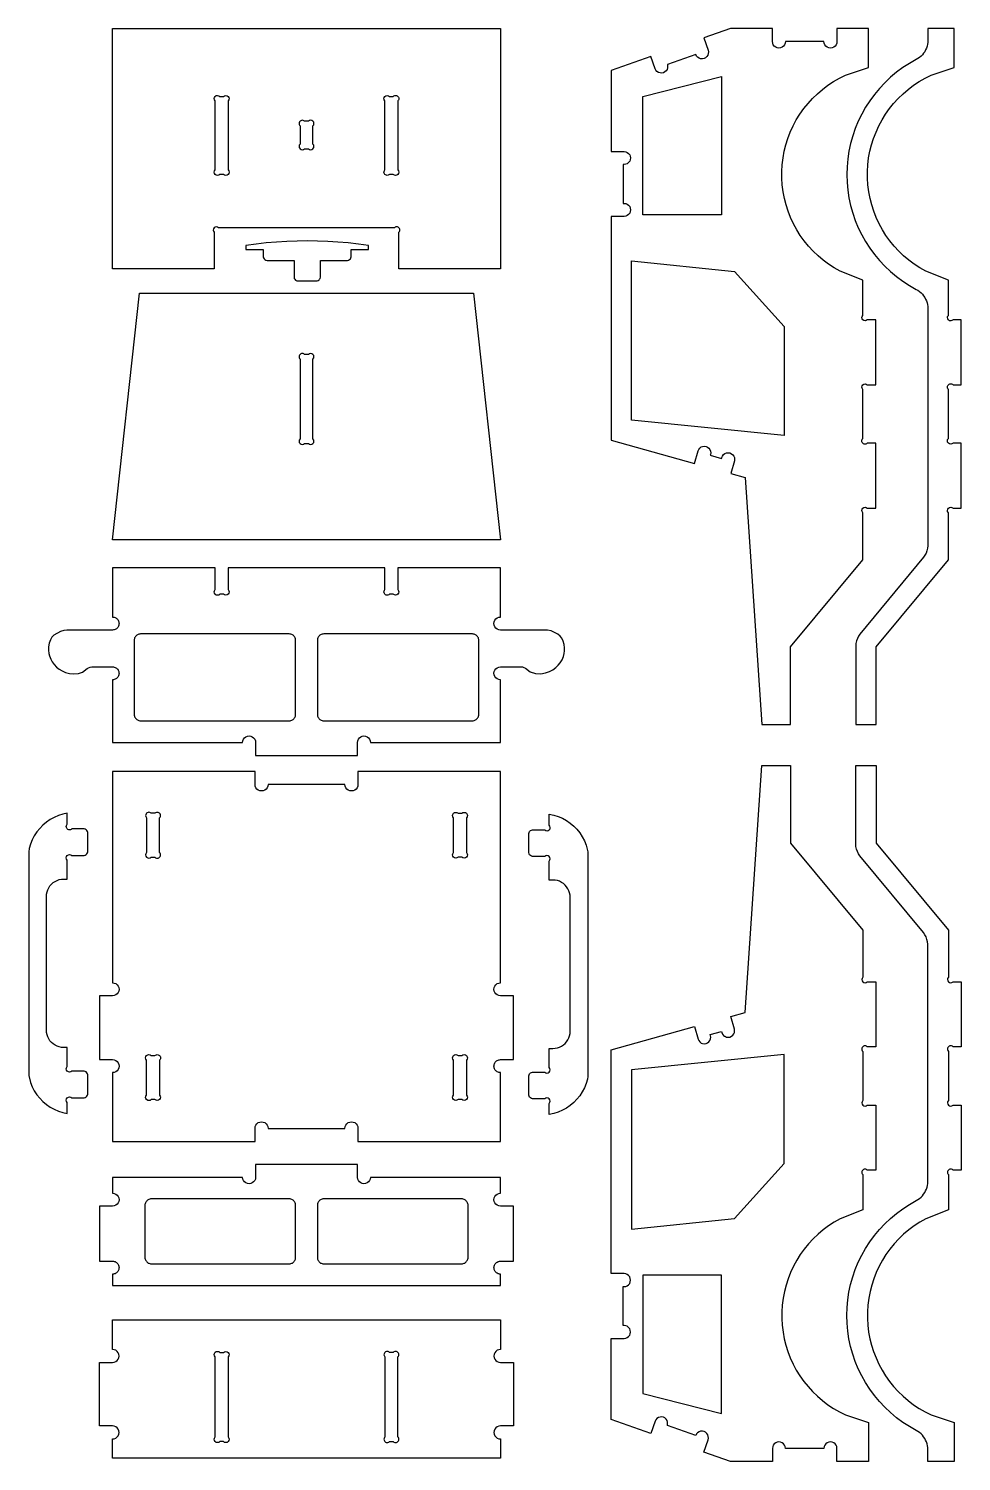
# Model space of a CAD drawing. Extents: x -593.7 to -570.2, y 404.3 to 418.1.
# Drawn here: x -579.22 to -570.23, y 404.25 to 418.05 of the extents above; entities that cross this region are included whole.
import ezdxf

# ---------------------------------------------------------------- set-up
doc = ezdxf.new("R2010")
doc.units = 0
doc.header["$MEASUREMENT"] = 0
doc.layers.get('0').update_dxf_attribs({"linetype": 'CONTINUOUS'})
doc.layers.get('DEFPOINTS').update_dxf_attribs({"color": 18, "linetype": 'CONTINUOUS'})

msp = doc.modelspace()

# ---------------------------------------------------------------- linework, layer by layer
for points in [[(-575.655, 415.741), (-575.655, 416.093, 1), (-575.699, 416.137), (-577.392, 416.137, 1), (-577.436, 416.093), (-577.436, 415.741), (-578.415, 415.741), (-578.415, 418.055), (-574.676, 418.055), (-574.676, 415.741)], [(-571.939, 417.898), (-571.949, 417.886), (-571.961, 417.876), (-571.977, 417.869), (-571.993, 417.867), (-572.009, 417.869), (-572.024, 417.876), (-572.037, 417.886), (-572.047, 417.898), (-572.053, 417.914), (-572.055, 417.93), (-572.055, 418.055), (-572.46, 418.055), (-572.717, 417.965), (-572.676, 417.847), (-572.673, 417.831), (-572.674, 417.814), (-572.679, 417.799), (-572.688, 417.785), (-572.7, 417.774), (-572.714, 417.767), (-572.73, 417.764), (-572.747, 417.765), (-572.762, 417.77), (-572.776, 417.779), (-572.787, 417.791), (-572.794, 417.806), (-573.068, 417.71), (-573.065, 417.694), (-573.065, 417.678), (-573.071, 417.662), (-573.079, 417.648), (-573.092, 417.638), (-573.106, 417.63), (-573.122, 417.627), (-573.138, 417.628), (-573.154, 417.633), (-573.168, 417.642), (-573.178, 417.654), (-573.186, 417.669), (-573.227, 417.787), (-573.61, 417.653), (-573.61, 416.871), (-573.485, 416.871), (-573.469, 416.869), (-573.454, 416.863), (-573.441, 416.853), (-573.431, 416.84), (-573.425, 416.825), (-573.422, 416.809), (-573.425, 416.792), (-573.431, 416.777), (-573.441, 416.764), (-573.454, 416.754), (-573.469, 416.748), (-573.485, 416.746), (-573.495, 416.746), (-573.495, 416.371), (-573.485, 416.371), (-573.469, 416.369), (-573.454, 416.363), (-573.441, 416.353), (-573.431, 416.34), (-573.425, 416.325), (-573.422, 416.309), (-573.425, 416.293), (-573.431, 416.278), (-573.441, 416.265), (-573.454, 416.255), (-573.469, 416.249), (-573.485, 416.246), (-573.61, 416.246), (-573.61, 414.091), (-572.806, 413.867), (-572.772, 413.987), (-572.766, 414.002), (-572.756, 414.015), (-572.743, 414.025), (-572.728, 414.031), (-572.711, 414.033), (-572.695, 414.031), (-572.68, 414.024), (-572.667, 414.014), (-572.658, 414.001), (-572.651, 413.986), (-572.649, 413.97), (-572.652, 413.954), (-572.654, 413.945), (-572.545, 413.914), (-572.542, 413.923), (-572.536, 413.938), (-572.526, 413.951), (-572.513, 413.961), (-572.498, 413.967), (-572.481, 413.969), (-572.465, 413.967), (-572.45, 413.96), (-572.437, 413.95), (-572.428, 413.937), (-572.422, 413.922), (-572.42, 413.906), (-572.422, 413.89), (-572.455, 413.769), (-572.318, 413.731), (-572.159, 411.353), (-571.881, 411.353), (-571.881, 412.101), (-571.185, 412.938), (-571.185, 413.392, -1), (-571.141, 413.436), (-571.06, 413.436), (-571.06, 414.061), (-571.141, 414.061, -1), (-571.185, 414.106), (-571.185, 414.58, -1), (-571.141, 414.624), (-571.06, 414.624), (-571.06, 415.249), (-571.141, 415.249, -1), (-571.185, 415.293), (-571.185, 415.633), (-571.403, 415.719), (-571.46, 415.751), (-571.514, 415.786), (-571.567, 415.825), (-571.616, 415.867), (-571.663, 415.912), (-571.708, 415.96), (-571.749, 416.01), (-571.787, 416.063), (-571.821, 416.118), (-571.852, 416.176), (-571.88, 416.235), (-571.904, 416.295), (-571.924, 416.357), (-571.94, 416.42), (-571.952, 416.484), (-571.96, 416.549), (-571.965, 416.614), (-571.965, 416.679), (-571.961, 416.744), (-571.953, 416.809), (-571.941, 416.873), (-571.926, 416.936), (-571.906, 416.998), (-571.883, 417.059), (-571.856, 417.118), (-571.825, 417.175), (-571.791, 417.231), (-571.753, 417.284), (-571.712, 417.335), (-571.668, 417.383), (-571.621, 417.428), (-571.572, 417.47), (-571.52, 417.51), (-571.466, 417.545), (-571.409, 417.578), (-571.351, 417.607), (-571.128, 417.68), (-571.128, 418.055), (-571.434, 418.055), (-571.434, 417.93), (-571.436, 417.914), (-571.442, 417.898), (-571.452, 417.886), (-571.465, 417.876), (-571.48, 417.869), (-571.496, 417.867), (-571.513, 417.869), (-571.528, 417.876), (-571.541, 417.886), (-571.551, 417.898), (-571.557, 417.914), (-571.559, 417.93), (-571.93, 417.93), (-571.932, 417.914)], [(-571.057, 417.059), (-571.03, 417.118), (-570.999, 417.175), (-570.965, 417.231), (-570.928, 417.284), (-570.887, 417.335), (-570.843, 417.383), (-570.796, 417.428), (-570.747, 417.47), (-570.695, 417.51), (-570.64, 417.545), (-570.584, 417.578), (-570.525, 417.607), (-570.303, 417.68), (-570.303, 418.055), (-570.558, 418.055), (-570.558, 417.941), (-570.558, 417.922), (-570.561, 417.904), (-570.565, 417.885), (-570.571, 417.867), (-570.579, 417.85), (-570.588, 417.833), (-570.598, 417.818), (-570.61, 417.803), (-570.623, 417.789), (-570.637, 417.777), (-570.653, 417.766), (-570.669, 417.757), (-570.735, 417.72), (-570.798, 417.679), (-570.859, 417.634), (-570.917, 417.586), (-570.972, 417.534), (-571.024, 417.479), (-571.072, 417.421), (-571.117, 417.36), (-571.158, 417.297), (-571.195, 417.231), (-571.228, 417.163), (-571.257, 417.093), (-571.282, 417.022), (-571.302, 416.949), (-571.318, 416.875), (-571.329, 416.801), (-571.336, 416.725), (-571.338, 416.65), (-571.336, 416.574), (-571.329, 416.499), (-571.318, 416.425), (-571.302, 416.351), (-571.282, 416.278), (-571.257, 416.207), (-571.228, 416.137), (-571.195, 416.069), (-571.158, 416.003), (-571.117, 415.94), (-571.072, 415.879), (-571.024, 415.821), (-570.972, 415.766), (-570.917, 415.714), (-570.859, 415.666), (-570.798, 415.621), (-570.735, 415.58), (-570.669, 415.543), (-570.653, 415.534), (-570.637, 415.523), (-570.623, 415.51), (-570.61, 415.497), (-570.598, 415.482), (-570.588, 415.466), (-570.579, 415.45), (-570.571, 415.432), (-570.565, 415.415), (-570.561, 415.396), (-570.558, 415.377), (-570.558, 415.359), (-570.558, 413.073), (-570.561, 413.049), (-570.566, 413.026), (-570.574, 413.003), (-570.585, 412.982), (-570.598, 412.962), (-571.213, 412.221), (-571.226, 412.201), (-571.237, 412.179), (-571.245, 412.157), (-571.25, 412.133), (-571.253, 412.109), (-571.253, 411.353), (-571.055, 411.353), (-571.055, 412.101), (-570.36, 412.938), (-570.36, 413.392, -1), (-570.315, 413.436), (-570.235, 413.436), (-570.235, 414.061), (-570.315, 414.061, -1), (-570.36, 414.106), (-570.36, 414.58, -1), (-570.315, 414.624), (-570.235, 414.624), (-570.235, 415.249), (-570.315, 415.249, -1), (-570.36, 415.293), (-570.36, 415.633), (-570.578, 415.719), (-570.634, 415.751), (-570.689, 415.786), (-570.741, 415.825), (-570.791, 415.867), (-570.838, 415.912), (-570.882, 415.96), (-570.923, 416.01), (-570.961, 416.063), (-570.996, 416.118), (-571.027, 416.176), (-571.055, 416.235), (-571.078, 416.295), (-571.098, 416.357), (-571.115, 416.42), (-571.127, 416.484), (-571.135, 416.549), (-571.139, 416.614), (-571.14, 416.679), (-571.136, 416.744), (-571.128, 416.809), (-571.116, 416.873), (-571.1, 416.936), (-571.081, 416.998)], [(-577.301, 417.358), (-577.301, 416.694, -1), (-577.345, 416.65), (-577.381, 416.65, -1), (-577.426, 416.694), (-577.426, 417.358, -1), (-577.381, 417.402), (-577.345, 417.402, -1)], [(-575.665, 417.358), (-575.665, 416.694, -1), (-575.709, 416.65), (-575.746, 416.65, -1), (-575.79, 416.694), (-575.79, 417.358, -1), (-575.746, 417.402), (-575.709, 417.402, -1)], [(-576.608, 417.119), (-576.608, 416.942, 1), (-576.564, 416.898), (-576.527, 416.898, 1), (-576.483, 416.942), (-576.483, 417.119, 1), (-576.527, 417.163), (-576.564, 417.163, 1)], [(-576.483, 414.102), (-576.483, 414.872, 1), (-576.527, 414.916), (-576.564, 414.916, 1), (-576.608, 414.872), (-576.608, 414.102, 1), (-576.564, 414.058), (-576.527, 414.058, 1)], [(-578.899, 411.867), (-578.867, 411.854), (-578.829, 411.844), (-578.788, 411.841), (-578.743, 411.844), (-578.703, 411.857), (-578.66, 411.891), (-578.646, 411.899), (-578.631, 411.905), (-578.615, 411.907), (-578.415, 411.907), (-578.406, 411.907), (-578.398, 411.905), (-578.391, 411.902), (-578.383, 411.899), (-578.377, 411.894), (-578.37, 411.889), (-578.365, 411.883), (-578.36, 411.876), (-578.357, 411.869), (-578.354, 411.861), (-578.353, 411.853), (-578.352, 411.845), (-578.353, 411.837), (-578.354, 411.829), (-578.357, 411.821), (-578.36, 411.813), (-578.365, 411.807), (-578.37, 411.801), (-578.377, 411.795), (-578.383, 411.791), (-578.391, 411.787), (-578.398, 411.784), (-578.406, 411.783), (-578.415, 411.782), (-578.415, 411.179), (-577.161, 411.179), (-577.159, 411.195), (-577.153, 411.21), (-577.143, 411.223), (-577.13, 411.233), (-577.115, 411.239), (-577.099, 411.241), (-577.083, 411.239), (-577.068, 411.233), (-577.055, 411.223), (-577.045, 411.21), (-577.038, 411.195), (-577.036, 411.179), (-577.036, 411.054), (-576.055, 411.054), (-576.055, 411.179), (-576.052, 411.195), (-576.046, 411.21), (-576.036, 411.223), (-576.023, 411.233), (-576.008, 411.239), (-575.992, 411.241), (-575.976, 411.239), (-575.961, 411.233), (-575.948, 411.223), (-575.938, 411.21), (-575.932, 411.195), (-575.93, 411.179), (-574.676, 411.179), (-574.676, 411.782), (-574.692, 411.784), (-574.708, 411.791), (-574.72, 411.801), (-574.73, 411.813), (-574.737, 411.829), (-574.739, 411.845), (-574.737, 411.861), (-574.73, 411.876), (-574.72, 411.889), (-574.708, 411.899), (-574.692, 411.905), (-574.676, 411.907), (-574.481, 411.907), (-574.465, 411.906), (-574.45, 411.901), (-574.436, 411.894), (-574.39, 411.858), (-574.339, 411.843), (-574.286, 411.841), (-574.243, 411.848), (-574.205, 411.861), (-574.173, 411.878), (-574.143, 411.9), (-574.121, 411.922), (-574.1, 411.947), (-574.083, 411.975), (-574.07, 412.005), (-574.062, 412.036), (-574.058, 412.06), (-574.059, 412.091), (-574.063, 412.121), (-574.072, 412.155), (-574.086, 412.183), (-574.102, 412.204), (-574.124, 412.223), (-574.187, 412.253), (-574.222, 412.261), (-574.676, 412.261), (-574.692, 412.263), (-574.708, 412.27), (-574.72, 412.28), (-574.73, 412.293), (-574.737, 412.308), (-574.739, 412.324), (-574.737, 412.34), (-574.73, 412.355), (-574.72, 412.368), (-574.708, 412.378), (-574.692, 412.384), (-574.676, 412.386), (-574.676, 412.861), (-575.665, 412.861), (-575.665, 412.651, -1), (-575.709, 412.606), (-575.746, 412.606, -1), (-575.79, 412.651), (-575.79, 412.861), (-577.301, 412.861), (-577.301, 412.651, -1), (-577.345, 412.606), (-577.381, 412.606, -1), (-577.426, 412.651), (-577.426, 412.861), (-578.415, 412.861), (-578.415, 412.386), (-578.406, 412.386), (-578.398, 412.384), (-578.391, 412.382), (-578.383, 412.378), (-578.377, 412.373), (-578.37, 412.368), (-578.365, 412.362), (-578.36, 412.355), (-578.357, 412.348), (-578.354, 412.34), (-578.353, 412.332), (-578.352, 412.324), (-578.353, 412.316), (-578.354, 412.308), (-578.357, 412.3), (-578.36, 412.293), (-578.365, 412.286), (-578.37, 412.28), (-578.377, 412.274), (-578.383, 412.27), (-578.391, 412.266), (-578.398, 412.263), (-578.406, 412.262), (-578.415, 412.261), (-578.854, 412.261), (-578.884, 412.258), (-578.917, 412.248), (-578.979, 412.213), (-578.999, 412.192), (-579.013, 412.167), (-579.025, 412.135), (-579.032, 412.099), (-579.033, 412.068), (-579.029, 412.036), (-579.023, 412.013), (-579.011, 411.982), (-578.995, 411.954), (-578.976, 411.928), (-578.954, 411.905), (-578.93, 411.886)], [(-570.303, 404.253), (-570.558, 404.253), (-570.558, 404.367), (-570.558, 404.386), (-570.561, 404.404), (-570.565, 404.423), (-570.571, 404.441), (-570.579, 404.458), (-570.588, 404.475), (-570.598, 404.49), (-570.61, 404.505), (-570.623, 404.519), (-570.637, 404.531), (-570.653, 404.542), (-570.669, 404.551), (-570.735, 404.588), (-570.798, 404.629), (-570.859, 404.674), (-570.917, 404.723), (-570.972, 404.774), (-571.024, 404.829), (-571.072, 404.887), (-571.117, 404.948), (-571.158, 405.012), (-571.195, 405.077), (-571.228, 405.145), (-571.257, 405.215), (-571.282, 405.286), (-571.302, 405.359), (-571.318, 405.433), (-571.329, 405.508), (-571.336, 405.583), (-571.338, 405.658), (-571.336, 405.734), (-571.329, 405.809), (-571.318, 405.884), (-571.302, 405.957), (-571.282, 406.03), (-571.257, 406.102), (-571.228, 406.171), (-571.195, 406.239), (-571.158, 406.305), (-571.117, 406.368), (-571.072, 406.429), (-571.024, 406.487), (-570.972, 406.542), (-570.917, 406.594), (-570.859, 406.642), (-570.798, 406.687), (-570.735, 406.728), (-570.669, 406.765), (-570.653, 406.775), (-570.637, 406.786), (-570.623, 406.798), (-570.61, 406.811), (-570.598, 406.826), (-570.588, 406.842), (-570.579, 406.858), (-570.571, 406.876), (-570.565, 406.894), (-570.561, 406.912), (-570.558, 406.931), (-570.558, 406.95), (-570.558, 409.235), (-570.561, 409.259), (-570.566, 409.282), (-570.574, 409.305), (-570.585, 409.326), (-570.598, 409.347), (-571.213, 410.087), (-571.226, 410.107), (-571.237, 410.129), (-571.245, 410.151), (-571.25, 410.175), (-571.253, 410.199), (-571.253, 410.956), (-571.055, 410.956), (-571.055, 410.207), (-570.36, 409.37), (-570.36, 408.916, 1), (-570.315, 408.872), (-570.235, 408.872), (-570.235, 408.247), (-570.315, 408.247, 1), (-570.36, 408.203), (-570.36, 407.728, 1), (-570.315, 407.684), (-570.235, 407.684), (-570.235, 407.059), (-570.315, 407.059, 1), (-570.36, 407.015), (-570.36, 406.675), (-570.578, 406.59), (-570.634, 406.557), (-570.689, 406.522), (-570.741, 406.483), (-570.791, 406.441), (-570.838, 406.396), (-570.882, 406.348), (-570.923, 406.298), (-570.961, 406.245), (-570.996, 406.19), (-571.027, 406.132), (-571.055, 406.073), (-571.078, 406.013), (-571.098, 405.951), (-571.115, 405.888), (-571.127, 405.824), (-571.135, 405.759), (-571.139, 405.694), (-571.14, 405.629), (-571.136, 405.564), (-571.128, 405.499), (-571.116, 405.435), (-571.1, 405.372), (-571.081, 405.31), (-571.057, 405.249), (-571.03, 405.19), (-570.999, 405.133), (-570.965, 405.077), (-570.928, 405.024), (-570.887, 404.974), (-570.843, 404.925), (-570.796, 404.88), (-570.747, 404.838), (-570.695, 404.799), (-570.64, 404.763), (-570.584, 404.73), (-570.525, 404.701), (-570.303, 404.628)], [(-578.928, 408.245), (-578.949, 408.252), (-578.969, 408.262), (-578.987, 408.274), (-579.003, 408.288), (-579.018, 408.304), (-579.03, 408.323), (-579.039, 408.342), (-579.046, 408.363), (-579.051, 408.384), (-579.052, 408.406), (-579.052, 409.696), (-579.051, 409.717), (-579.046, 409.739), (-579.039, 409.759), (-579.03, 409.779), (-579.018, 409.797), (-579.003, 409.814), (-578.987, 409.828), (-578.969, 409.84), (-578.949, 409.85), (-578.928, 409.857), (-578.907, 409.861), (-578.885, 409.862), (-578.851, 409.862), (-578.851, 410.045, -1), (-578.807, 410.089), (-578.689, 410.09), (-578.678, 410.092), (-578.669, 410.098), (-578.661, 410.106), (-578.656, 410.115), (-578.653, 410.126), (-578.653, 410.31), (-578.656, 410.321), (-578.661, 410.33), (-578.669, 410.338), (-578.678, 410.343), (-578.689, 410.346), (-578.807, 410.346, -1), (-578.851, 410.391), (-578.851, 410.497), (-578.894, 410.488), (-578.936, 410.474), (-578.977, 410.457), (-579.016, 410.436), (-579.052, 410.411), (-579.086, 410.382), (-579.117, 410.351), (-579.145, 410.316), (-579.169, 410.279), (-579.189, 410.24), (-579.205, 410.199), (-579.218, 410.156), (-579.223, 410.125), (-579.223, 407.993), (-579.222, 407.969), (-579.205, 407.903), (-579.189, 407.862), (-579.169, 407.822), (-579.145, 407.785), (-579.117, 407.751), (-579.086, 407.719), (-579.052, 407.691), (-579.016, 407.666), (-578.977, 407.645), (-578.936, 407.627), (-578.894, 407.614), (-578.851, 407.605), (-578.851, 407.711, -1), (-578.807, 407.755), (-578.689, 407.755), (-578.678, 407.758), (-578.669, 407.764), (-578.661, 407.771), (-578.656, 407.781), (-578.653, 407.791), (-578.653, 407.976), (-578.656, 407.986), (-578.661, 407.996), (-578.669, 408.004), (-578.678, 408.009), (-578.689, 408.012), (-578.807, 408.012, -1), (-578.851, 408.056), (-578.851, 408.239), (-578.885, 408.239), (-578.907, 408.241)], [(-578.087, 410.452), (-578.087, 410.117, 1), (-578.042, 410.073), (-578.006, 410.073, 1), (-577.962, 410.117), (-577.962, 410.452, 1), (-578.006, 410.496), (-578.042, 410.496, 1)], [(-575.004, 410.452), (-575.004, 410.117, -1), (-575.048, 410.073), (-575.085, 410.073, -1), (-575.129, 410.117), (-575.129, 410.452, -1), (-575.085, 410.496), (-575.048, 410.496, -1)], [(-573.834, 407.96), (-573.839, 407.936), (-573.851, 407.894), (-573.867, 407.853), (-573.888, 407.813), (-573.912, 407.776), (-573.939, 407.742), (-573.97, 407.71), (-574.004, 407.682), (-574.041, 407.657), (-574.08, 407.636), (-574.12, 407.618), (-574.162, 407.605), (-574.206, 407.596), (-574.206, 407.702, 1), (-574.25, 407.746), (-574.367, 407.746), (-574.378, 407.749), (-574.387, 407.755), (-574.395, 407.762), (-574.4, 407.772), (-574.403, 407.782), (-574.403, 407.967), (-574.4, 407.977), (-574.395, 407.987), (-574.387, 407.995), (-574.378, 408), (-574.367, 408.003), (-574.25, 408.003, 1), (-574.206, 408.047), (-574.206, 408.23), (-574.171, 408.23), (-574.149, 408.232), (-574.128, 408.236), (-574.107, 408.243), (-574.088, 408.252), (-574.07, 408.265), (-574.053, 408.279), (-574.039, 408.295), (-574.027, 408.313), (-574.017, 408.333), (-574.01, 408.354), (-574.006, 408.375), (-574.004, 408.397), (-574.004, 409.687), (-574.006, 409.708), (-574.01, 409.73), (-574.017, 409.75), (-574.027, 409.77), (-574.039, 409.788), (-574.053, 409.804), (-574.07, 409.819), (-574.088, 409.831), (-574.107, 409.841), (-574.128, 409.848), (-574.149, 409.852), (-574.171, 409.853), (-574.206, 409.853), (-574.206, 410.036, 1), (-574.25, 410.08), (-574.367, 410.081), (-574.378, 410.083), (-574.387, 410.089), (-574.395, 410.097), (-574.4, 410.106), (-574.403, 410.117), (-574.403, 410.301), (-574.4, 410.312), (-574.395, 410.321), (-574.387, 410.329), (-574.378, 410.334), (-574.367, 410.337), (-574.25, 410.337, 1), (-574.206, 410.382), (-574.206, 410.488), (-574.162, 410.478), (-574.12, 410.465), (-574.08, 410.448), (-574.041, 410.427), (-574.004, 410.402), (-573.97, 410.373), (-573.939, 410.342), (-573.912, 410.307), (-573.888, 410.27), (-573.867, 410.231), (-573.851, 410.19), (-573.834, 410.124), (-573.833, 410.099)], [(-577.962, 408.118), (-577.962, 407.782, -1), (-578.006, 407.738), (-578.042, 407.738, -1), (-578.087, 407.782), (-578.087, 408.118, -1), (-578.042, 408.162), (-578.006, 408.162, -1)], [(-575.004, 408.118), (-575.004, 407.782, -1), (-575.048, 407.738), (-575.085, 407.738, -1), (-575.129, 407.782), (-575.129, 408.118, -1), (-575.085, 408.162), (-575.048, 408.162, -1)], [(-577.381, 405.303), (-577.345, 405.303, -1), (-577.301, 405.259), (-577.301, 404.488, -1), (-577.345, 404.443), (-577.381, 404.443, -1), (-577.426, 404.488), (-577.426, 405.259, -1)], [(-575.79, 405.259), (-575.79, 404.488, 1), (-575.746, 404.443), (-575.709, 404.443, 1), (-575.665, 404.488), (-575.665, 405.259, 1), (-575.709, 405.303), (-575.746, 405.303, 1)]]:
    msp.add_lwpolyline(points, format="xyb", close=True)
for points in [[(-572.545, 416.261), (-573.303, 416.261), (-573.303, 417.401), (-572.545, 417.593)], [(-575.948, 415.927), (-575.948, 415.966), (-576.046, 415.979), (-576.144, 415.99), (-576.242, 415.999), (-576.341, 416.005), (-576.44, 416.009), (-576.538, 416.01), (-576.637, 416.009), (-576.736, 416.005), (-576.835, 415.999), (-576.933, 415.99), (-577.031, 415.979), (-577.129, 415.966), (-577.129, 415.927), (-576.962, 415.927), (-576.962, 415.858), (-576.959, 415.847), (-576.954, 415.838), (-576.946, 415.83), (-576.937, 415.825), (-576.926, 415.822), (-576.666, 415.822), (-576.666, 415.66), (-576.663, 415.649), (-576.657, 415.64), (-576.65, 415.632), (-576.64, 415.627), (-576.63, 415.624), (-576.452, 415.624), (-576.442, 415.625), (-576.432, 415.629), (-576.423, 415.636), (-576.419, 415.64), (-576.414, 415.649), (-576.411, 415.66), (-576.411, 415.822), (-576.151, 415.822), (-576.14, 415.825), (-576.131, 415.83), (-576.123, 415.838), (-576.118, 415.847), (-576.115, 415.858), (-576.114, 415.927)], [(-571.943, 415.184), (-571.943, 414.137), (-573.412, 414.282), (-573.412, 415.818), (-572.422, 415.714)], [(-578.415, 413.131), (-578.156, 415.507), (-574.935, 415.507), (-574.676, 413.131)], [(-578.144, 412.224), (-578.152, 412.223), (-578.16, 412.221), (-578.168, 412.219), (-578.175, 412.215), (-578.182, 412.211), (-578.188, 412.205), (-578.193, 412.199), (-578.198, 412.192), (-578.202, 412.185), (-578.204, 412.177), (-578.206, 412.169), (-578.206, 412.161), (-578.206, 411.45), (-578.206, 411.441), (-578.204, 411.433), (-578.202, 411.426), (-578.198, 411.418), (-578.193, 411.412), (-578.188, 411.405), (-578.182, 411.4), (-578.175, 411.396), (-578.168, 411.392), (-578.16, 411.389), (-578.152, 411.388), (-578.144, 411.387), (-576.712, 411.387), (-576.704, 411.388), (-576.696, 411.389), (-576.688, 411.392), (-576.681, 411.396), (-576.674, 411.4), (-576.668, 411.405), (-576.663, 411.412), (-576.658, 411.418), (-576.654, 411.426), (-576.652, 411.433), (-576.65, 411.441), (-576.65, 411.45), (-576.65, 412.161), (-576.65, 412.169), (-576.652, 412.177), (-576.654, 412.185), (-576.658, 412.192), (-576.663, 412.199), (-576.668, 412.205), (-576.674, 412.211), (-576.681, 412.215), (-576.688, 412.219), (-576.696, 412.221), (-576.704, 412.223), (-576.712, 412.224)], [(-576.379, 412.224), (-576.387, 412.223), (-576.395, 412.221), (-576.403, 412.219), (-576.41, 412.215), (-576.417, 412.211), (-576.423, 412.205), (-576.428, 412.199), (-576.433, 412.192), (-576.437, 412.185), (-576.439, 412.177), (-576.441, 412.169), (-576.441, 412.161), (-576.441, 411.45), (-576.441, 411.441), (-576.439, 411.433), (-576.437, 411.426), (-576.433, 411.418), (-576.428, 411.412), (-576.423, 411.405), (-576.417, 411.4), (-576.41, 411.396), (-576.403, 411.392), (-576.395, 411.389), (-576.387, 411.388), (-576.379, 411.387), (-574.947, 411.387), (-574.939, 411.388), (-574.931, 411.389), (-574.923, 411.392), (-574.916, 411.396), (-574.909, 411.4), (-574.903, 411.405), (-574.898, 411.412), (-574.893, 411.418), (-574.889, 411.426), (-574.887, 411.433), (-574.885, 411.441), (-574.885, 411.45), (-574.885, 412.161), (-574.885, 412.169), (-574.887, 412.177), (-574.889, 412.185), (-574.893, 412.192), (-574.898, 412.199), (-574.903, 412.205), (-574.909, 412.211), (-574.916, 412.215), (-574.923, 412.219), (-574.931, 412.221), (-574.939, 412.223), (-574.947, 412.224)], [(-576.916, 410.773), (-576.918, 410.757), (-576.924, 410.742), (-576.934, 410.729), (-576.947, 410.719), (-576.962, 410.713), (-576.979, 410.711), (-576.995, 410.713), (-577.01, 410.719), (-577.023, 410.729), (-577.033, 410.742), (-577.039, 410.757), (-577.041, 410.773), (-577.041, 410.898), (-578.415, 410.898), (-578.415, 408.863), (-578.398, 408.861), (-578.383, 408.855), (-578.37, 408.845), (-578.36, 408.832), (-578.354, 408.817), (-578.352, 408.8), (-578.354, 408.784), (-578.36, 408.769), (-578.37, 408.756), (-578.383, 408.746), (-578.398, 408.74), (-578.415, 408.738), (-578.54, 408.738), (-578.54, 408.123), (-578.415, 408.123), (-578.398, 408.121), (-578.383, 408.115), (-578.37, 408.105), (-578.36, 408.092), (-578.354, 408.077), (-578.352, 408.06), (-578.354, 408.044), (-578.36, 408.029), (-578.37, 408.016), (-578.383, 408.006), (-578.398, 408), (-578.415, 407.998), (-578.415, 407.336), (-577.041, 407.336), (-577.041, 407.461), (-577.039, 407.478), (-577.033, 407.493), (-577.023, 407.506), (-577.01, 407.516), (-576.995, 407.522), (-576.979, 407.524), (-576.962, 407.522), (-576.947, 407.516), (-576.934, 407.506), (-576.924, 407.493), (-576.918, 407.478), (-576.916, 407.461), (-576.175, 407.461), (-576.173, 407.478), (-576.166, 407.493), (-576.157, 407.506), (-576.144, 407.516), (-576.128, 407.522), (-576.112, 407.524), (-576.096, 407.522), (-576.081, 407.516), (-576.068, 407.506), (-576.058, 407.493), (-576.052, 407.478), (-576.05, 407.461), (-576.05, 407.336), (-574.676, 407.336), (-574.676, 407.998), (-574.684, 407.998), (-574.692, 408), (-574.7, 408.003), (-574.708, 408.006), (-574.714, 408.011), (-574.72, 408.016), (-574.726, 408.022), (-574.73, 408.029), (-574.734, 408.036), (-574.737, 408.044), (-574.738, 408.052), (-574.739, 408.06), (-574.738, 408.069), (-574.737, 408.077), (-574.734, 408.084), (-574.73, 408.092), (-574.726, 408.098), (-574.72, 408.105), (-574.714, 408.11), (-574.708, 408.115), (-574.7, 408.118), (-574.692, 408.121), (-574.684, 408.122), (-574.676, 408.123), (-574.551, 408.123), (-574.551, 408.738), (-574.676, 408.738), (-574.692, 408.74), (-574.708, 408.746), (-574.72, 408.756), (-574.73, 408.769), (-574.737, 408.784), (-574.739, 408.8), (-574.737, 408.817), (-574.73, 408.832), (-574.72, 408.845), (-574.708, 408.855), (-574.692, 408.861), (-574.676, 408.863), (-574.676, 410.898), (-576.05, 410.898), (-576.05, 410.773), (-576.052, 410.757), (-576.058, 410.742), (-576.068, 410.729), (-576.081, 410.719), (-576.096, 410.713), (-576.112, 410.711), (-576.128, 410.713), (-576.144, 410.719), (-576.157, 410.729), (-576.166, 410.742), (-576.173, 410.757), (-576.175, 410.773)], [(-571.943, 407.124), (-571.943, 408.171), (-573.412, 408.026), (-573.412, 406.49), (-572.422, 406.594)], [(-578.415, 406.712), (-578.54, 406.712), (-578.54, 406.181), (-578.415, 406.181), (-578.406, 406.181), (-578.398, 406.179), (-578.391, 406.177), (-578.383, 406.173), (-578.377, 406.169), (-578.37, 406.163), (-578.365, 406.157), (-578.36, 406.15), (-578.357, 406.143), (-578.354, 406.135), (-578.353, 406.127), (-578.352, 406.119), (-578.353, 406.111), (-578.354, 406.103), (-578.357, 406.095), (-578.36, 406.088), (-578.365, 406.081), (-578.37, 406.075), (-578.377, 406.069), (-578.383, 406.065), (-578.391, 406.061), (-578.398, 406.059), (-578.406, 406.057), (-578.415, 406.056), (-578.415, 405.948), (-574.676, 405.948), (-574.676, 406.056), (-574.684, 406.057), (-574.692, 406.059), (-574.7, 406.061), (-574.708, 406.065), (-574.714, 406.069), (-574.72, 406.075), (-574.726, 406.081), (-574.73, 406.088), (-574.734, 406.095), (-574.737, 406.103), (-574.738, 406.111), (-574.739, 406.119), (-574.738, 406.127), (-574.737, 406.135), (-574.734, 406.143), (-574.73, 406.15), (-574.726, 406.157), (-574.72, 406.163), (-574.714, 406.169), (-574.708, 406.173), (-574.7, 406.177), (-574.692, 406.179), (-574.684, 406.181), (-574.676, 406.181), (-574.551, 406.181), (-574.551, 406.712), (-574.676, 406.712), (-574.692, 406.714), (-574.708, 406.72), (-574.72, 406.73), (-574.73, 406.743), (-574.737, 406.758), (-574.739, 406.774), (-574.737, 406.791), (-574.73, 406.806), (-574.72, 406.819), (-574.708, 406.828), (-574.692, 406.835), (-574.676, 406.837), (-574.676, 406.989), (-575.93, 406.989), (-575.932, 406.973), (-575.938, 406.958), (-575.948, 406.945), (-575.961, 406.935), (-575.976, 406.929), (-575.992, 406.927), (-576.008, 406.929), (-576.023, 406.935), (-576.036, 406.945), (-576.046, 406.958), (-576.052, 406.973), (-576.055, 406.989), (-576.055, 407.114), (-577.036, 407.114), (-577.036, 406.989), (-577.038, 406.973), (-577.045, 406.958), (-577.055, 406.945), (-577.068, 406.935), (-577.083, 406.929), (-577.099, 406.927), (-577.115, 406.929), (-577.13, 406.935), (-577.143, 406.945), (-577.153, 406.958), (-577.159, 406.973), (-577.161, 406.989), (-578.415, 406.989), (-578.415, 406.837), (-578.398, 406.835), (-578.383, 406.828), (-578.37, 406.819), (-578.36, 406.806), (-578.354, 406.791), (-578.352, 406.774), (-578.354, 406.758), (-578.36, 406.743), (-578.37, 406.73), (-578.383, 406.72), (-578.398, 406.714)], [(-578.102, 406.219), (-578.102, 406.21), (-578.1, 406.202), (-578.097, 406.195), (-578.094, 406.187), (-578.089, 406.181), (-578.084, 406.174), (-578.078, 406.169), (-578.071, 406.164), (-578.064, 406.161), (-578.056, 406.158), (-578.048, 406.157), (-578.04, 406.156), (-576.712, 406.156), (-576.704, 406.157), (-576.696, 406.158), (-576.688, 406.161), (-576.681, 406.164), (-576.674, 406.169), (-576.668, 406.174), (-576.663, 406.181), (-576.658, 406.187), (-576.654, 406.195), (-576.652, 406.202), (-576.65, 406.21), (-576.65, 406.219), (-576.65, 406.719), (-576.65, 406.727), (-576.652, 406.735), (-576.654, 406.743), (-576.658, 406.75), (-576.663, 406.757), (-576.668, 406.763), (-576.674, 406.768), (-576.681, 406.773), (-576.688, 406.776), (-576.696, 406.779), (-576.704, 406.781), (-576.712, 406.781), (-578.04, 406.781), (-578.048, 406.781), (-578.056, 406.779), (-578.064, 406.776), (-578.071, 406.773), (-578.078, 406.768), (-578.084, 406.763), (-578.089, 406.757), (-578.094, 406.75), (-578.097, 406.743), (-578.1, 406.735), (-578.102, 406.727), (-578.102, 406.719)], [(-576.441, 406.219), (-576.441, 406.21), (-576.439, 406.202), (-576.437, 406.195), (-576.433, 406.187), (-576.428, 406.181), (-576.423, 406.174), (-576.417, 406.169), (-576.41, 406.164), (-576.403, 406.161), (-576.395, 406.158), (-576.387, 406.157), (-576.379, 406.156), (-575.051, 406.156), (-575.043, 406.157), (-575.035, 406.158), (-575.027, 406.161), (-575.02, 406.164), (-575.013, 406.169), (-575.007, 406.174), (-575.002, 406.181), (-574.997, 406.187), (-574.994, 406.195), (-574.991, 406.202), (-574.989, 406.21), (-574.989, 406.219), (-574.989, 406.719), (-574.989, 406.727), (-574.991, 406.735), (-574.994, 406.743), (-574.997, 406.75), (-575.002, 406.757), (-575.007, 406.763), (-575.013, 406.768), (-575.02, 406.773), (-575.027, 406.776), (-575.035, 406.779), (-575.043, 406.781), (-575.051, 406.781), (-576.379, 406.781), (-576.387, 406.781), (-576.395, 406.779), (-576.403, 406.776), (-576.41, 406.773), (-576.417, 406.768), (-576.423, 406.763), (-576.428, 406.757), (-576.433, 406.75), (-576.437, 406.743), (-576.439, 406.735), (-576.441, 406.727), (-576.441, 406.719)], [(-572.545, 406.047), (-573.303, 406.047), (-573.303, 404.907), (-572.545, 404.715)]]:
    msp.add_lwpolyline(points, close=True)
at = {"layer": 'DEFPOINTS'}
msp.add_lwpolyline([(-572.794, 404.503), (-573.068, 404.598), (-573.065, 404.614), (-573.065, 404.631), (-573.071, 404.646), (-573.079, 404.66), (-573.092, 404.671), (-573.106, 404.678), (-573.122, 404.681), (-573.138, 404.68), (-573.154, 404.675), (-573.168, 404.666), (-573.178, 404.654), (-573.186, 404.639), (-573.227, 404.521), (-573.61, 404.655), (-573.61, 405.437), (-573.485, 405.437), (-573.469, 405.439), (-573.454, 405.445), (-573.441, 405.455), (-573.431, 405.468), (-573.425, 405.483), (-573.422, 405.499), (-573.425, 405.516), (-573.431, 405.531), (-573.441, 405.544), (-573.454, 405.554), (-573.469, 405.56), (-573.485, 405.562), (-573.495, 405.562), (-573.495, 405.937), (-573.485, 405.937), (-573.469, 405.939), (-573.454, 405.945), (-573.441, 405.955), (-573.431, 405.968), (-573.425, 405.983), (-573.422, 405.999), (-573.425, 406.015), (-573.431, 406.03), (-573.441, 406.043), (-573.454, 406.053), (-573.469, 406.059), (-573.485, 406.062), (-573.61, 406.062), (-573.61, 408.217), (-572.806, 408.441), (-572.772, 408.321), (-572.766, 408.306), (-572.756, 408.293), (-572.743, 408.283), (-572.728, 408.277), (-572.711, 408.275), (-572.695, 408.277), (-572.68, 408.284), (-572.667, 408.294), (-572.658, 408.307), (-572.651, 408.322), (-572.649, 408.338), (-572.652, 408.354), (-572.654, 408.364), (-572.545, 408.394), (-572.542, 408.385), (-572.536, 408.37), (-572.526, 408.357), (-572.516, 408.35, 0.065544), (-572.509, 408.346), (-572.498, 408.341), (-572.481, 408.339), (-572.465, 408.341), (-572.45, 408.348), (-572.437, 408.358), (-572.428, 408.371), (-572.422, 408.386), (-572.42, 408.402), (-572.422, 408.418), (-572.455, 408.539), (-572.318, 408.577), (-572.159, 410.956), (-571.881, 410.956), (-571.881, 410.207), (-571.185, 409.37), (-571.185, 408.916, 1), (-571.141, 408.872), (-571.06, 408.872), (-571.06, 408.247), (-571.141, 408.247, 1), (-571.185, 408.203), (-571.185, 407.728, 1), (-571.141, 407.684), (-571.06, 407.684), (-571.06, 407.059), (-571.141, 407.059, 1), (-571.185, 407.015), (-571.185, 406.675), (-571.403, 406.59), (-571.46, 406.557), (-571.514, 406.522), (-571.567, 406.483), (-571.616, 406.441), (-571.663, 406.396), (-571.708, 406.348), (-571.749, 406.298), (-571.787, 406.245), (-571.821, 406.19), (-571.852, 406.132), (-571.88, 406.073), (-571.904, 406.013), (-571.924, 405.951), (-571.94, 405.888), (-571.952, 405.824), (-571.96, 405.759), (-571.965, 405.694), (-571.965, 405.629), (-571.961, 405.564), (-571.953, 405.499), (-571.941, 405.435), (-571.926, 405.372), (-571.906, 405.31), (-571.883, 405.249), (-571.856, 405.19), (-571.825, 405.133), (-571.791, 405.077), (-571.753, 405.024), (-571.712, 404.974), (-571.668, 404.925), (-571.621, 404.88), (-571.572, 404.838), (-571.52, 404.799), (-571.466, 404.763), (-571.409, 404.73), (-571.351, 404.701), (-571.128, 404.628), (-571.128, 404.253), (-571.434, 404.253), (-571.434, 404.378), (-571.436, 404.395), (-571.442, 404.41), (-571.452, 404.423), (-571.465, 404.432), (-571.48, 404.439), (-571.496, 404.441), (-571.513, 404.439), (-571.528, 404.432), (-571.541, 404.423), (-571.551, 404.41), (-571.557, 404.395), (-571.559, 404.378), (-571.93, 404.378), (-571.932, 404.395), (-571.939, 404.41), (-571.949, 404.423), (-571.961, 404.432), (-571.977, 404.439), (-571.993, 404.441), (-572.009, 404.439), (-572.024, 404.432), (-572.037, 404.423), (-572.047, 404.41), (-572.053, 404.395), (-572.055, 404.378), (-572.055, 404.253), (-572.46, 404.253), (-572.717, 404.343), (-572.676, 404.461), (-572.673, 404.477), (-572.674, 404.494), (-572.679, 404.509), (-572.688, 404.523), (-572.7, 404.534), (-572.714, 404.541), (-572.73, 404.544), (-572.747, 404.543), (-572.762, 404.538), (-572.776, 404.529), (-572.787, 404.517)], format="xyb", close=True, dxfattribs=at)
msp.add_lwpolyline([(-578.354, 404.548), (-578.36, 404.563), (-578.37, 404.576), (-578.383, 404.586), (-578.398, 404.592), (-578.415, 404.594), (-578.54, 404.594), (-578.54, 405.206), (-578.415, 405.206), (-578.398, 405.208), (-578.383, 405.214), (-578.37, 405.224), (-578.36, 405.237), (-578.354, 405.252), (-578.352, 405.268), (-578.354, 405.285), (-578.36, 405.3), (-578.37, 405.313), (-578.383, 405.323), (-578.398, 405.329), (-578.415, 405.331), (-578.415, 405.615), (-574.676, 405.615), (-574.676, 405.331), (-574.692, 405.329), (-574.708, 405.323), (-574.72, 405.313), (-574.73, 405.3), (-574.737, 405.285), (-574.739, 405.268), (-574.737, 405.252), (-574.73, 405.237), (-574.72, 405.224), (-574.708, 405.214), (-574.692, 405.208), (-574.676, 405.206), (-574.551, 405.206), (-574.551, 404.594), (-574.676, 404.594), (-574.692, 404.592), (-574.708, 404.586), (-574.72, 404.576), (-574.73, 404.563), (-574.737, 404.548), (-574.739, 404.532), (-574.737, 404.516), (-574.73, 404.5), (-574.72, 404.488), (-574.708, 404.478), (-574.692, 404.471), (-574.676, 404.469), (-574.676, 404.284), (-578.415, 404.284), (-578.415, 404.469), (-578.398, 404.471), (-578.383, 404.478), (-578.37, 404.488), (-578.36, 404.5), (-578.354, 404.516), (-578.352, 404.532)], close=True, dxfattribs=at)

doc.saveas('drawing.dxf')
